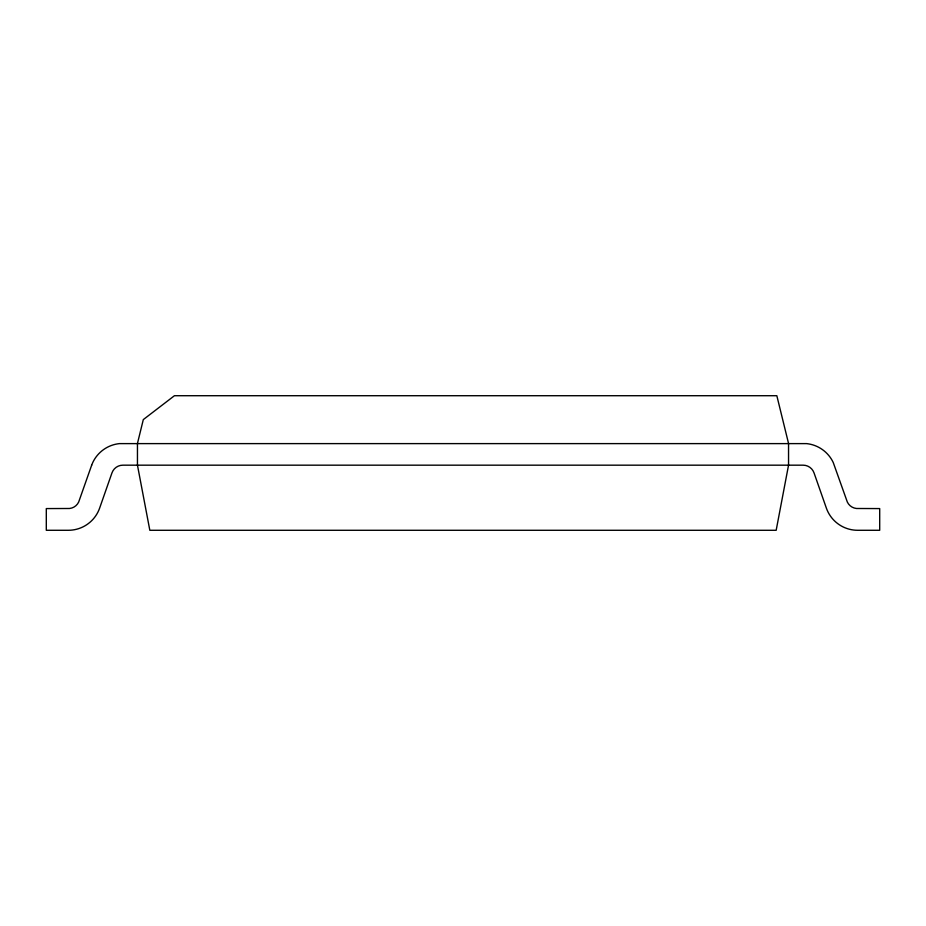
<?xml version="1.0" encoding="UTF-8"?>
<svg xmlns="http://www.w3.org/2000/svg" width="926" height="926" viewBox="0 0 926 926"><rect width="100%" height="100%" fill="white"/><g stroke="black" fill="none" stroke-linecap="round" stroke-linejoin="round"><path stroke-width="1.39" d="M788.547 465.176L776.173 530.285L149.827 530.285L137.453 465.176L137.453 443.461L143.31 419.594L174.435 395.715L776.833 395.715L788.547 443.461L788.547 465.176M91.662 465.199L78.675 502.031A11.425 11.425 0 0 1 69.519 508.49L46.3 508.582L46.3 530.285L68.35 530.285A33.162 33.162 0 0 0 99.591 508.235L111.965 472.897A11.529 11.529 0 0 1 122.845 465.176L803.155 465.176A11.529 11.529 0 0 1 814.035 472.897L826.409 508.235A33.162 33.162 0 0 0 857.65 530.285L879.7 530.285L879.7 508.582L856.481 508.49A11.425 11.425 0 0 1 847.325 502.031L833.25 462.549A33.267 33.267 0 0 0 806.569 443.612L119.431 443.612A33.267 33.267 0 0 0 92.75 462.549L91.662 465.199"/></g></svg>
